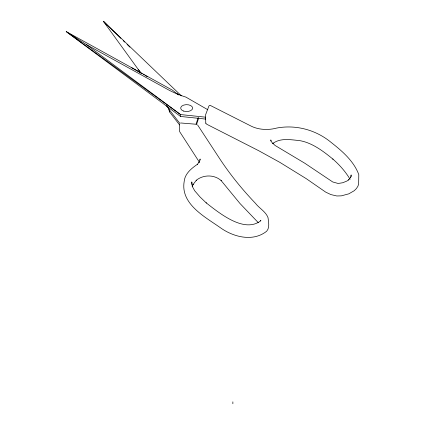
<?xml version="1.0" encoding="UTF-8"?>
<svg xmlns="http://www.w3.org/2000/svg" width="425" height="425" viewBox="0 0 425 425"><rect width="100%" height="100%" fill="white"/><g stroke="black" fill="none" stroke-linecap="round" stroke-linejoin="round"><path stroke-width="0.64" d="M260.748 220.293L260.711 220.809C244.492 233.197 220.596 214.211 206.104 202.783L206.322 202.98L200.037 196.961L194.671 190.745L192.281 186.357L191.808 181.905L191.808 184.365M196.095 123.999L198.167 117.698M196.509 124.637L198.788 117.704M192.227 186.633L193.2 184.285L193.04 184.583L196.408 180.152L196.18 180.359C203.256 174.542 214.274 174.383 221.271 180.662L221.048 180.466L239.928 203.437L258.368 222.742M272.653 143.714L273.323 143.119L273.11 143.31C280.564 137.78 290.663 139.74 299.519 140.595C311.971 142.646 323.181 151.103 333.025 159.205L332.807 159.008C339.506 164.895 345.567 171.615 350.078 179.339M180.646 122.968L196.1 124.243M180.535 116.455L180.535 114.559L86.344 44.567L66.204 31.583L180.535 116.455L205.679 119.085L205.679 117.188L180.535 114.559L66.204 31.583L172.704 90.323A76.218 44.003 0 0 0 177.74 94.196L178.835 94.929M86.344 44.567L167.694 89.436A85.855 49.566 0 0 0 185.964 97.134L207.809 109.74M131.803 67.761L142.088 73.7M143.23 74.359L144.373 75.023M145.515 75.682L147.231 76.67M176.38 93.495L178.665 94.812M181.417 95.885L103.355 21.25L140.643 72.744M120.897 38.372L103.355 21.25L106.898 25.059M123.271 40.683L124.69 42.075M127.064 44.386L129.907 47.164M197.54 124.849L218.992 157.622C229.633 173.974 241.963 189.194 255.436 203.293C259.245 208.33 265.742 211.538 268.026 217.653C268.531 222.041 269.902 227.609 266.688 231.211C253.13 242.107 233.58 237.134 220.554 227.843C205.28 217.005 180.413 204.17 184.153 181.661C184.795 173.687 191.388 168.459 197.45 164.278L197.221 164.48L199.107 162.122L198.953 162.419L200.127 158.977L200.127 160.209M205.732 123.123L206.704 124.217L258.783 150.748L279.809 162.334L306.276 178.681L325.752 192.158L330.873 194.581L336.818 195.973L341.328 195.856L348.819 193.837L354.211 190.724L356.384 188.604L357.914 186.214L358.652 184.009L358.796 174.633C353.887 161.149 342.194 151.098 331.139 142.423C316.136 129.97 296.007 124.429 276.787 128.042C268.68 130.262 258.883 129.981 251.207 126.151L210.147 105.347L209.371 105.474L208.887 106.08L205.562 114.862L205.78 123.202M166.18 105.522A76.218 44.003 0 0 1 169.49 109.969L179.972 123.558M168.167 107.573A85.855 49.566 0 0 1 169.49 111.865L179.568 124.929M138.348 69.573L141.164 73.222M199.373 162.159L179.648 131.623L179.477 124.228M351.13 176.758L351.13 174.909L350.636 177.549L350.795 177.246L348.521 179.993L348.739 179.802L347.002 180.986L342.778 182.739L338.125 183.472L332.748 181.974L304.783 163.227L275.065 145.451L271.968 142.492L270.778 139.894L270.778 141.121M232.863 401.853L232.863 403.75M169.49 109.969L169.49 111.865M260.822 220.511L260.658 220.814L260.822 220.511M183.621 111.074A5.971 3.448 0 0 0 192.637 108.136A5.971 3.448 0 0 0 183.727 105.097A5.971 3.448 0 0 0 183.621 111.074"/></g></svg>
